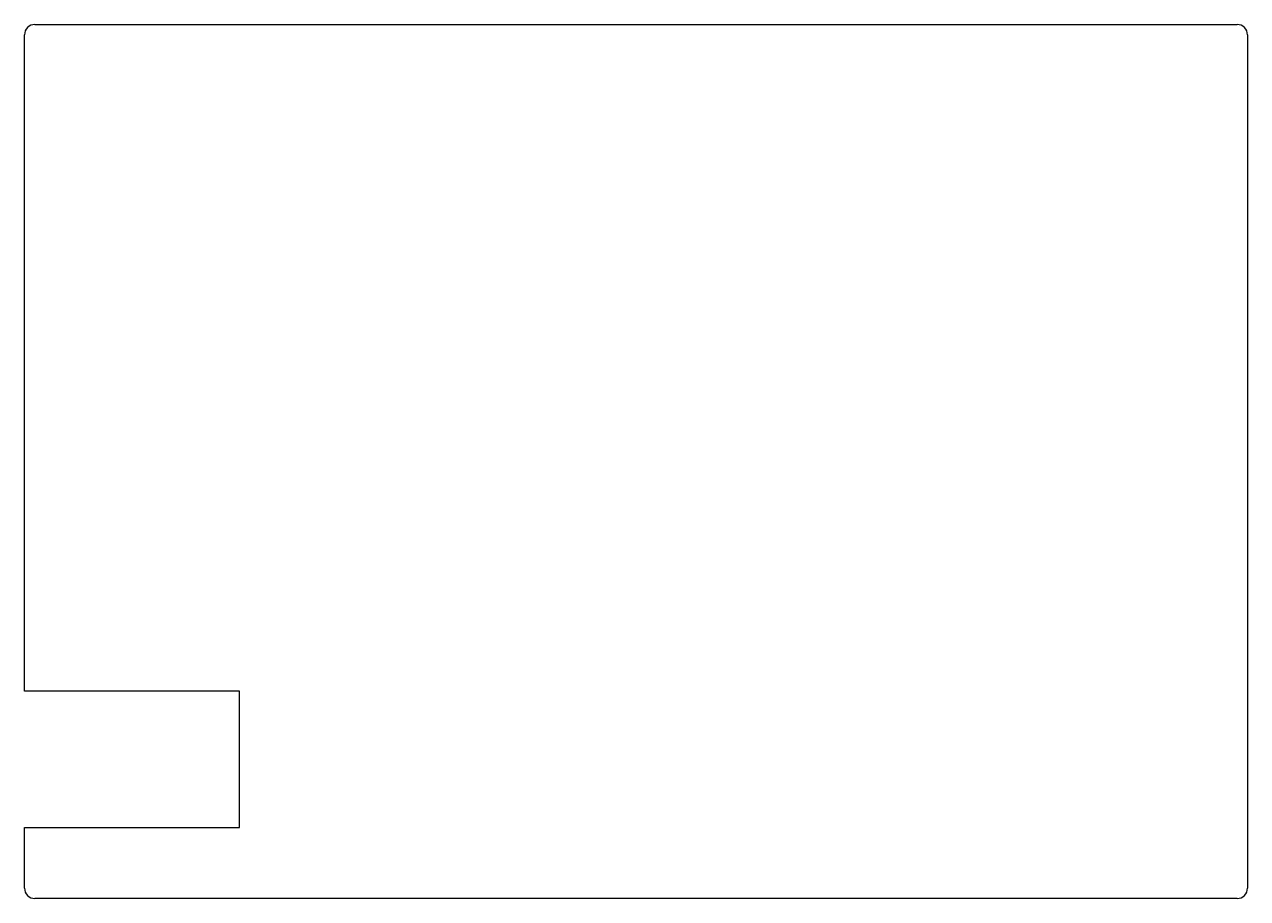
# Model space of a CAD drawing. Header units: millimetres. Extents: x 143 to 260, y -188 to -105.
import ezdxf

# ---------------------------------------------------------------- set-up
doc = ezdxf.new("R2010")
doc.units = ezdxf.units.MM

msp = doc.modelspace()

# ---------------------------------------------------------------- linework, layer by layer
for p, q in [((143.875, -104.775), (258.55625, -104.775)), ((142.875, -168.33125), (142.875, -105.775)), ((259.55625, -105.775), (259.55625, -187.11875)), ((163.4, -168.33125), (142.875, -168.33125)), ((163.4, -181.33125), (163.4, -168.33125)), ((142.875, -187.11875), (142.875, -181.33125)), ((142.875, -181.33125), (163.4, -181.33125)), ((258.55625, -188.11875), (143.875, -188.11875))]:
    msp.add_line(p, q)
for centre, start, end in [((143.875, -105.775), 90, 180), ((258.55625, -105.775), 0, 90), ((143.875, -187.11875), 180, 270), ((258.55625, -187.11875), 270, 0)]:
    msp.add_arc(centre, 1, start, end)

doc.saveas('drawing.dxf')
